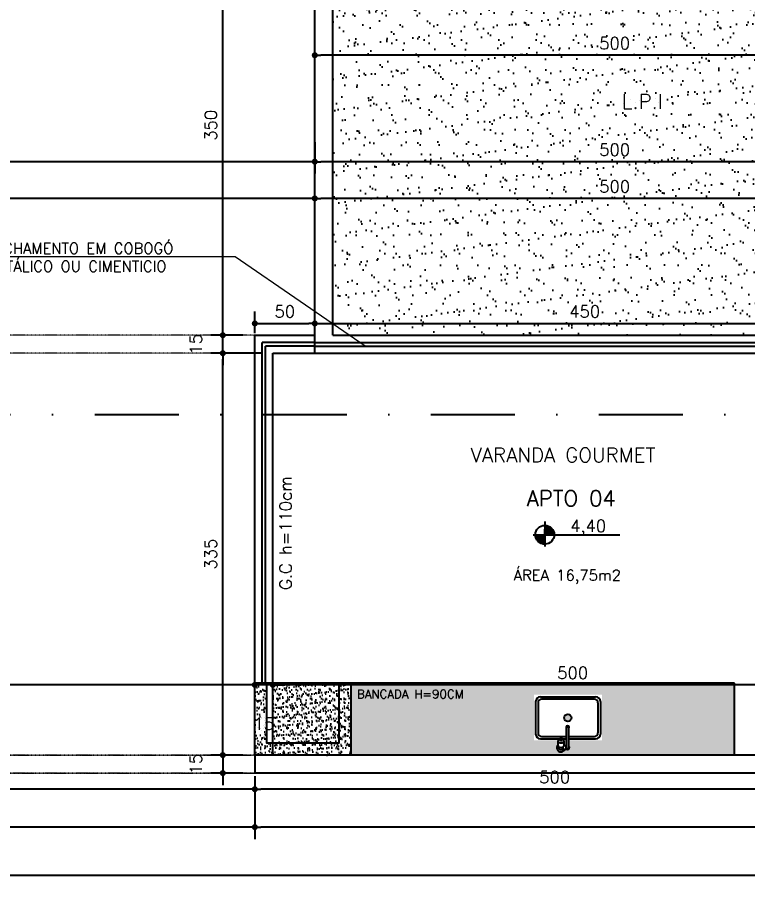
# Model space of a CAD drawing. Header units: inches. Extents: x 580771 to 672494, y 7715997 to 7829530.
# Drawn here: x 652635 to 653244, y 7723197 to 7723923 of the extents above; entities that cross this region are included whole.
import ezdxf

# ---------------------------------------------------------------- set-up
doc = ezdxf.new("R2010")
doc.units = ezdxf.units.IN
doc.header["$MEASUREMENT"] = 0
doc.header["$PDMODE"] = 2
doc.linetypes.add('DASHDOTX2', pattern=[2, 1, -0.5, 0, -0.5])
for name, color, linetype in [('02', 2, 'Continuous'), ('04', 4, 'Continuous'), ('1-ARQ-2', 2, 'Continuous'), ('COZINHA', 2, 'Continuous'), ('Layer3', 3, 'Continuous'), ('NIVEL', 2, 'Continuous'), ('P01', 1, 'Continuous'), ('P02', 2, 'Continuous'), ('parede', 6, 'Continuous'), ('PAVTO1-ESCADA', 1, 'Continuous')]:
    doc.layers.add(name, color=color, linetype=linetype)
doc.layers.add('LINHAS FINAS', color=1, linetype='Continuous', lineweight=9)
doc.layers.add('MURO', color=3, linetype='Continuous', lineweight=0)
doc.styles.add('R80E50', font='romans.shx', dxfattribs={"height": 10})
doc.styles.add('ROMANS', font='romans', dxfattribs={"height": 0.2})
doc.dimstyles.new('ARQ50', dxfattribs={"dimscale": 50, "dimtxt": 10, "dimasz": 0.1, "dimexe": 0.2, "dimexo": 0.2, "dimgap": 0.1, "dimtad": 1, "dimdec": 0, "dimzin": 12, "dimdsep": 46, "dimtxsty": 'R80E50', "dimblk1": 'DOT', "dimblk2": 'DOT', "dimsah": 1, "dimcen": 0.4, "dimclrd": 15, "dimclre": 15, "dimclrt": 3, "dimadec": 0, "dimazin": 0, "dimtfac": 1, "dimtdec": 0, "dimtmove": 2, "dimatfit": 3, "dimldrblk": 'DOT', "dimfxl": 0.2, "dimtolj": 1, "dimtzin": 12, "dimarcsym": 0})

# ---------------------------------------------------------------- blocks, each defined once
blk = doc.blocks.new('COZINHA-D-G-PL')
at = {"layer": 'COZINHA', "color": 2, "linetype": 'Continuous'}
for p, q in [((19.24, 16.99), (65.24, 16.99)), ((19.24, -18.01), (35.69, -18.01)), ((37.18, -18.01), (40.94, -18.01)), ((37.18, -18.01), (40.94, -18.01)), ((42.94, -18.01), (65.24, -18.01))]:
    blk.add_line(p, q, dxfattribs=at)
at = {"layer": 'COZINHA', "color": 1, "linetype": 'Continuous'}
for p, q in [((64.24, 14.99), (20.24, 14.99)), ((17.24, 11.99), (17.24, -13.01)), ((67.24, 11.99), (67.24, -13.01)), ((40.94, -25.42), (40.94, -8.42)), ((42.94, -25.42), (42.94, -8.42)), ((20.24, -16.01), (40.94, -16.01)), ((33.94, -23.45), (33.94, -19.69)), ((38.94, -23.45), (38.94, -19.69)), ((42.94, -16.01), (64.24, -16.01)), ((34.69, -25.42), (34.69, -24.72)), ((41.94, -26.92), (37.58, -26.92)), ((38.19, -25.42), (38.19, -24.72)), ((40.94, -23.92), (38.85, -23.92))]:
    blk.add_line(p, q, dxfattribs=at)
at = {"layer": 'COZINHA', "color": 2}
for p, q in [((15.24, 12.99), (15.24, -14.01)), ((69.24, 12.99), (69.24, -14.01))]:
    blk.add_line(p, q, dxfattribs=at)
at = {"layer": 'COZINHA', "color": 1, "linetype": 'Continuous'}
for points in [[(38.94, -19.69, 0.133256), (38.76, -19.05, 0.106756), (38.2, -18.44, 0.082828), (37.43, -18.07, 0.071352), (36.44, -17.93, 0.071352), (35.45, -18.07, 0.082828), (34.67, -18.44, 0.106756), (34.11, -19.05, 0.133256), (33.94, -19.69, 0.133256), (34.11, -20.34, 0.106756), (34.67, -20.94, 0.082828), (35.45, -21.32, 0.071352), (36.44, -21.46, 0.071352), (37.43, -21.32, 0.082828), (38.2, -20.94, 0.106756), (38.76, -20.34, 0.133256)], [(35.69, -18.94, 0.133256), (35.74, -19.14, 0.106756), (35.91, -19.32, 0.082828), (36.14, -19.43, 0.071352), (36.44, -19.47, 0.071352), (36.73, -19.43, 0.082828), (36.97, -19.32, 0.106756), (37.13, -19.14, 0.133256), (37.19, -18.94, 0.133256), (37.13, -18.75, 0.106756), (36.97, -18.57, 0.082828), (36.73, -18.46, 0.071352), (36.44, -18.41, 0.071352), (36.14, -18.46, 0.082828), (35.91, -18.57, 0.106756), (35.74, -18.75, 0.133256)]]:
    blk.add_lwpolyline(points, format="xyb", close=True, dxfattribs=at)
blk.add_lwpolyline([(33.94, -23.45, 0.133256), (34.11, -24.1, 0.106756), (34.67, -24.7, 0.082828), (35.45, -25.08, 0.071352), (36.44, -25.22, 0.071352), (37.43, -25.08, 0.082828), (38.2, -24.7, 0.106756), (38.76, -24.1, 0.133256), (38.94, -23.45, 0.133256)], format="xyb", dxfattribs=at)
blk.add_circle((42.04, -0.51), 3, dxfattribs=at)
at = {"layer": 'COZINHA', "color": 2}
for centre, start, end in [((19.24, 12.99), 90, 180), ((65.24, 12.99), 0, 90), ((19.24, -14.01), 180, 270), ((65.24, -14.01), 270, 0)]:
    blk.add_arc(centre, 4, start, end, dxfattribs=at)
at = {"layer": 'COZINHA', "color": 1, "linetype": 'Continuous'}
for centre, radius, start, end in [((20.24, 11.99), 3, 90, 180), ((64.24, 11.99), 3, 360, 90), ((41.94, -8.42), 1.25, 323.1301, 216.8699), ((20.24, -13.01), 3, 180, 270), ((41.94, -8.42), 1, 0.00012, 180.00012), ((64.24, -13.01), 3, 270, 360), ((36.44, -25.42), 3.5, 135.58469, 334.62307), ((36.44, -25.42), 1.75, 180, 294.61998), ((37.58, -27.92), 1, 90, 114.61998), ((36.44, -25.42), 1.75, 301.00272, 360), ((36.44, -25.42), 3.5, 25.37693, 44.41531), ((41.94, -25.42), 1.5, 131.81031, 48.18969), ((41.94, -25.42), 1, 180.00021, 0.00021)]:
    blk.add_arc(centre, radius, start, end, dxfattribs=at)
blk = doc.blocks.new('*X31')
at = {"color": 0}
for p, q in [((-1683, 3892), (-1680, 3892)), ((-1683, 3891), (-1680, 3891)), ((-1683, 3890), (-1680, 3890)), ((-1683, 3889), (-1680, 3889)), ((-1683, 3882), (-1683, 3888)), ((-1683, 3888), (-1680, 3888)), ((-1682, 3882), (-1682, 3888)), ((-1681, 3882), (-1681, 3888)), ((-1680, 3888), (-1680, 3892.3)), ((-1680, 3882), (-1680, 3888)), ((-1680, 3888), (-1674, 3888)), ((-1680, 3887), (-1674, 3887)), ((-1679, 3888), (-1679, 3892)), ((-1678, 3888), (-1678, 3891.6)), ((-1677, 3888), (-1677, 3891.1)), ((-1676, 3888), (-1676, 3890.4)), ((-1675, 3888), (-1675, 3889.6)), ((-1674, 3888), (-1674, 3888.6)), ((-1674, 3882), (-1674, 3888)), ((-1674, 3888), (-1673.5, 3888)), ((-1673, 3882), (-1673, 3887.2)), ((-1695, 3880), (-1692, 3880)), ((-1694.9, 3879), (-1692, 3879)), ((-1694.7, 3878), (-1692, 3878)), ((-1694.5, 3877), (-1692, 3877)), ((-1694.1, 3876), (-1692, 3876)), ((-1694, 3875.8), (-1694, 3876)), ((-1693, 3874), (-1693, 3876)), ((-1692, 3876), (-1692, 3880.7)), ((-1692, 3872.7), (-1692, 3876)), ((-1692, 3876), (-1686, 3876)), ((-1691, 3876), (-1691, 3880.7)), ((-1690, 3876), (-1690, 3880.7)), ((-1689, 3876), (-1689, 3880.7)), ((-1688, 3876), (-1688, 3880.7)), ((-1687, 3876), (-1687, 3880.7)), ((-1686, 3876), (-1686, 3880.7)), ((-1686, 3880), (-1683, 3880)), ((-1686, 3879), (-1683, 3879)), ((-1686, 3878), (-1683, 3878)), ((-1686, 3877), (-1683, 3877)), ((-1686, 3870), (-1686, 3876)), ((-1686, 3876), (-1683, 3876)), ((-1685, 3870), (-1685, 3876)), ((-1684, 3870), (-1684, 3876)), ((-1683, 3882), (-1680, 3882)), ((-1683, 3881), (-1680, 3881)), ((-1680, 3886), (-1674, 3886)), ((-1680, 3885), (-1674, 3885)), ((-1680, 3884), (-1674, 3884)), ((-1680, 3883), (-1674, 3883)), ((-1680, 3880.7), (-1680, 3882)), ((-1680, 3882), (-1674, 3882)), ((-1679, 3880.7), (-1679, 3882)), ((-1678, 3880.7), (-1678, 3882)), ((-1677, 3880.7), (-1677, 3882)), ((-1676, 3880.7), (-1676, 3882)), ((-1675, 3880.7), (-1675, 3882)), ((-1674, 3880.7), (-1674, 3882)), ((-1674, 3882), (-1671.1, 3882)), ((-1674, 3881), (-1671.1, 3881)), ((-1672, 3882), (-1672, 3885.4)), ((-1692, 3875), (-1686, 3875)), ((-1692, 3874), (-1686, 3874)), ((-1692, 3873), (-1686, 3873)), ((-1691.3, 3872), (-1686, 3872)), ((-1690.1, 3871), (-1686, 3871)), ((-1688.5, 3870), (-1686, 3870)), ((-1688, 3869.8), (-1688, 3870)), ((-1687, 3869.4), (-1687, 3870)), ((-1686, 3869.1), (-1686, 3870)), ((-1686, 3870), (-1683, 3870)), ((-1685.8, 3869), (-1683, 3869))]:
    blk.add_line(p, q, dxfattribs=at)
blk = doc.blocks.new('_DOT')
at = {"color": 0, "linetype": 'ByBlock'}
blk.add_line((-0.5, 0), (-1, 0), dxfattribs=at)
at = {"color": 0, "linetype": 'ByBlock', "const_width": 0.5}
blk.add_lwpolyline([(-0.25, 0, 1), (0.25, 0, 1)], format="xyb", close=True, dxfattribs=at)
blk = doc.blocks.new('*D947')
at = {"layer": 'Defpoints', "color": 0, "transparency": 16777216}
for p in [(653382.74, 7723775.81), (652882.74, 7723771.72), (652882.74, 7723765.45)]:
    blk.add_point(p, dxfattribs=at)
at = {"layer": 'NIVEL', "color": 15, "lineweight": -2, "transparency": 16777216}
for p, q in [((652882.74, 7723775.45), (652882.74, 7723781.72)), ((653377.74, 7723771.72), (652887.74, 7723771.72)), ((653382.74, 7723765.81), (653382.74, 7723761.72))]:
    blk.add_line(p, q, dxfattribs=at)
at = {"layer": 'NIVEL', "color": 15, "lineweight": -2, "transparency": 16777216, "xscale": 5, "yscale": 5, "zscale": 5, "rotation": 180}
blk.add_blockref('_DOT', (652882.74, 7723771.72), dxfattribs=at)
at = {"layer": 'NIVEL', "color": 15, "lineweight": -2, "transparency": 16777216, "xscale": 5, "yscale": 5, "zscale": 5}
blk.add_blockref('_DOT', (653382.74, 7723771.72), dxfattribs=at)
at = {"layer": 'NIVEL', "color": 3, "transparency": 16777216, "insert": (653132.74, 7723781.72), "char_height": 10, "attachment_point": 5, "style": 'R80E50'}
blk.add_mtext('\\A1;500', dxfattribs=at)
blk = doc.blocks.new('*D948')
at = {"layer": 'Defpoints', "color": 0, "transparency": 16777216}
for p in [(652285, 7723771.72), (652285, 7723771.72), (652882.74, 7723765.45)]:
    blk.add_point(p, dxfattribs=at)
at = {"layer": 'NIVEL', "color": 15, "lineweight": -2, "transparency": 16777216}
for p, q in [((652882.74, 7723775.45), (652882.74, 7723781.72)), ((652877.74, 7723771.72), (652290, 7723771.72))]:
    blk.add_line(p, q, dxfattribs=at)
at = {"layer": 'NIVEL', "color": 15, "lineweight": -2, "transparency": 16777216, "xscale": 5, "yscale": 5, "zscale": 5, "rotation": 180}
blk.add_blockref('_DOT', (652285, 7723771.72), dxfattribs=at)
at = {"layer": 'NIVEL', "color": 15, "lineweight": -2, "transparency": 16777216, "xscale": 5, "yscale": 5, "zscale": 5}
blk.add_blockref('_DOT', (652882.74, 7723771.72), dxfattribs=at)
at = {"layer": 'NIVEL', "color": 3, "transparency": 16777216, "insert": (652583.87, 7723781.72), "char_height": 10, "attachment_point": 5, "style": 'R80E50'}
blk.add_mtext('\\A1;598', dxfattribs=at)
blk = doc.blocks.new('*D968')
at = {"layer": 'Defpoints', "color": 0, "transparency": 16777216}
for p in [(652882.74, 7723828.52), (652882.74, 7723802.37), (653382.74, 7723800.2)]:
    blk.add_point(p, dxfattribs=at)
at = {"layer": 'NIVEL', "color": 15, "lineweight": -2, "transparency": 16777216}
for p, q in [((652882.74, 7723818.52), (652882.74, 7723792.37)), ((653382.74, 7723810.2), (653382.74, 7723812.37)), ((653377.74, 7723802.37), (652887.74, 7723802.37))]:
    blk.add_line(p, q, dxfattribs=at)
at = {"layer": 'NIVEL', "color": 15, "lineweight": -2, "transparency": 16777216, "xscale": 5, "yscale": 5, "zscale": 5, "rotation": 180}
blk.add_blockref('_DOT', (652882.74, 7723802.37), dxfattribs=at)
at = {"layer": 'NIVEL', "color": 15, "lineweight": -2, "transparency": 16777216, "xscale": 5, "yscale": 5, "zscale": 5}
blk.add_blockref('_DOT', (653382.74, 7723802.37), dxfattribs=at)
at = {"layer": 'NIVEL', "color": 3, "transparency": 16777216, "insert": (653132.74, 7723812.37), "char_height": 10, "attachment_point": 5, "style": 'R80E50'}
blk.add_mtext('\\A1;500', dxfattribs=at)
blk = doc.blocks.new('*D969')
at = {"layer": 'Defpoints', "color": 0, "transparency": 16777216}
for p in [(652266.9, 7723893.45), (652882.74, 7723828.52), (652266.9, 7723802.37)]:
    blk.add_point(p, dxfattribs=at)
at = {"layer": 'NIVEL', "color": 15, "lineweight": -2, "transparency": 16777216}
for p, q in [((652266.9, 7723883.45), (652266.9, 7723792.37)), ((652882.74, 7723818.52), (652882.74, 7723792.37)), ((652877.74, 7723802.37), (652271.9, 7723802.37))]:
    blk.add_line(p, q, dxfattribs=at)
at = {"layer": 'NIVEL', "color": 15, "lineweight": -2, "transparency": 16777216, "xscale": 5, "yscale": 5, "zscale": 5, "rotation": 180}
blk.add_blockref('_DOT', (652266.9, 7723802.37), dxfattribs=at)
at = {"layer": 'NIVEL', "color": 15, "lineweight": -2, "transparency": 16777216, "xscale": 5, "yscale": 5, "zscale": 5}
blk.add_blockref('_DOT', (652882.74, 7723802.37), dxfattribs=at)
at = {"layer": 'NIVEL', "color": 3, "transparency": 16777216, "insert": (652574.82, 7723812.37), "char_height": 10, "attachment_point": 5, "style": 'R80E50'}
blk.add_mtext('\\A1;616', dxfattribs=at)
blk = doc.blocks.new('*D973')
at = {"layer": 'Defpoints', "color": 0, "transparency": 16777216}
for p in [(652882.74, 7723891.08), (652882.74, 7723882.04), (653382.74, 7723847.48)]:
    blk.add_point(p, dxfattribs=at)
at = {"layer": 'NIVEL', "color": 15, "lineweight": -2, "transparency": 16777216}
for p, q in [((652882.74, 7723892.04), (652882.74, 7723901.08)), ((653382.74, 7723857.48), (653382.74, 7723901.08)), ((653377.74, 7723891.08), (652887.74, 7723891.08))]:
    blk.add_line(p, q, dxfattribs=at)
at = {"layer": 'NIVEL', "color": 15, "lineweight": -2, "transparency": 16777216, "xscale": 5, "yscale": 5, "zscale": 5, "rotation": 180}
blk.add_blockref('_DOT', (652882.74, 7723891.08), dxfattribs=at)
at = {"layer": 'NIVEL', "color": 15, "lineweight": -2, "transparency": 16777216, "xscale": 5, "yscale": 5, "zscale": 5}
blk.add_blockref('_DOT', (653382.74, 7723891.08), dxfattribs=at)
at = {"layer": 'NIVEL', "color": 3, "transparency": 16777216, "insert": (653132.74, 7723901.08), "char_height": 10, "attachment_point": 5, "style": 'R80E50'}
blk.add_mtext('\\A1;500', dxfattribs=at)
blk = doc.blocks.new('*D986')
at = {"layer": 'Defpoints', "color": 0, "transparency": 16777216}
for p in [(653332.74, 7723307.68), (652832.74, 7723292.68), (652832.74, 7723279.22)]:
    blk.add_point(p, dxfattribs=at)
at = {"layer": 'NIVEL', "color": 15, "lineweight": -2, "transparency": 16777216}
for p, q in [((653332.74, 7723297.68), (653332.74, 7723269.22)), ((652832.74, 7723282.68), (652832.74, 7723269.22)), ((653327.74, 7723279.22), (652837.74, 7723279.22))]:
    blk.add_line(p, q, dxfattribs=at)
at = {"layer": 'NIVEL', "color": 15, "lineweight": -2, "transparency": 16777216, "xscale": 5, "yscale": 5, "zscale": 5, "rotation": 180}
blk.add_blockref('_DOT', (652832.74, 7723279.22), dxfattribs=at)
at = {"layer": 'NIVEL', "color": 15, "lineweight": -2, "transparency": 16777216, "xscale": 5, "yscale": 5, "zscale": 5}
blk.add_blockref('_DOT', (653332.74, 7723279.22), dxfattribs=at)
at = {"layer": 'NIVEL', "color": 3, "transparency": 16777216, "insert": (653082.74, 7723289.22), "char_height": 10, "attachment_point": 5, "style": 'R80E50'}
blk.add_mtext('\\A1;500', dxfattribs=at)
blk = doc.blocks.new('*D987')
at = {"layer": 'Defpoints', "color": 0, "transparency": 16777216}
for p in [(652356.25, 7723292.68), (652832.74, 7723292.68), (652356.25, 7723279.22)]:
    blk.add_point(p, dxfattribs=at)
at = {"layer": 'NIVEL', "color": 15, "lineweight": -2, "transparency": 16777216}
for p, q in [((652356.25, 7723282.68), (652356.25, 7723269.22)), ((652827.74, 7723279.22), (652361.25, 7723279.22)), ((652832.74, 7723282.68), (652832.74, 7723269.22))]:
    blk.add_line(p, q, dxfattribs=at)
at = {"layer": 'NIVEL', "color": 15, "lineweight": -2, "transparency": 16777216, "xscale": 5, "yscale": 5, "zscale": 5, "rotation": 180}
blk.add_blockref('_DOT', (652356.25, 7723279.22), dxfattribs=at)
at = {"layer": 'NIVEL', "color": 15, "lineweight": -2, "transparency": 16777216, "xscale": 5, "yscale": 5, "zscale": 5}
blk.add_blockref('_DOT', (652832.74, 7723279.22), dxfattribs=at)
at = {"layer": 'NIVEL', "color": 3, "transparency": 16777216, "insert": (652594.49, 7723289.22), "char_height": 10, "attachment_point": 5, "style": 'R80E50'}
blk.add_mtext('\\A1;476', dxfattribs=at)
blk = doc.blocks.new('*D990')
at = {"layer": 'Defpoints', "color": 0, "transparency": 16777216}
for p in [(652832.74, 7723300.18), (656007.74, 7723292.68), (652832.74, 7723247.63)]:
    blk.add_point(p, dxfattribs=at)
at = {"layer": 'NIVEL', "color": 15, "lineweight": -2, "transparency": 16777216}
for p, q in [((652832.74, 7723290.18), (652832.74, 7723237.63)), ((656007.74, 7723282.68), (656007.74, 7723237.63)), ((656002.74, 7723247.63), (652837.74, 7723247.63))]:
    blk.add_line(p, q, dxfattribs=at)
at = {"layer": 'NIVEL', "color": 15, "lineweight": -2, "transparency": 16777216, "xscale": 5, "yscale": 5, "zscale": 5, "rotation": 180}
blk.add_blockref('_DOT', (652832.74, 7723247.63), dxfattribs=at)
at = {"layer": 'NIVEL', "color": 15, "lineweight": -2, "transparency": 16777216, "xscale": 5, "yscale": 5, "zscale": 5}
blk.add_blockref('_DOT', (656007.74, 7723247.63), dxfattribs=at)
at = {"layer": 'NIVEL', "color": 3, "transparency": 16777216, "insert": (654420.24, 7723257.63), "char_height": 10, "attachment_point": 5, "style": 'R80E50'}
blk.add_mtext('\\A1;3175', dxfattribs=at)
blk = doc.blocks.new('*D991')
at = {"layer": 'Defpoints', "color": 0, "transparency": 16777216}
for p in [(652832.74, 7723300.18), (652356.25, 7723292.68), (652356.25, 7723247.63)]:
    blk.add_point(p, dxfattribs=at)
at = {"layer": 'NIVEL', "color": 15, "lineweight": -2, "transparency": 16777216}
for p, q in [((652832.74, 7723290.18), (652832.74, 7723237.63)), ((652356.25, 7723282.68), (652356.25, 7723237.63)), ((652827.74, 7723247.63), (652361.25, 7723247.63))]:
    blk.add_line(p, q, dxfattribs=at)
at = {"layer": 'NIVEL', "color": 15, "lineweight": -2, "transparency": 16777216, "xscale": 5, "yscale": 5, "zscale": 5, "rotation": 180}
blk.add_blockref('_DOT', (652356.25, 7723247.63), dxfattribs=at)
at = {"layer": 'NIVEL', "color": 15, "lineweight": -2, "transparency": 16777216, "xscale": 5, "yscale": 5, "zscale": 5}
blk.add_blockref('_DOT', (652832.74, 7723247.63), dxfattribs=at)
at = {"layer": 'NIVEL', "color": 3, "transparency": 16777216, "insert": (652594.49, 7723257.63), "char_height": 10, "attachment_point": 5, "style": 'R80E50'}
blk.add_mtext('\\A1;476', dxfattribs=at)
blk = doc.blocks.new('*D831')
at = {"layer": 'Defpoints', "color": 0, "transparency": 16777216}
for p in [(652847.74, 7723367.68), (652847.74, 7723366.17), (653347.74, 7723357.68)]:
    blk.add_point(p, dxfattribs=at)
at = {"layer": 'NIVEL', "color": 15, "lineweight": -2, "transparency": 16777216}
for p, q in [((653347.74, 7723367.68), (653347.74, 7723376.17)), ((653342.74, 7723366.17), (652852.74, 7723366.17)), ((652847.74, 7723357.68), (652847.74, 7723356.17))]:
    blk.add_line(p, q, dxfattribs=at)
at = {"layer": 'NIVEL', "color": 15, "lineweight": -2, "transparency": 16777216, "xscale": 5, "yscale": 5, "zscale": 5, "rotation": 180}
blk.add_blockref('_DOT', (652847.74, 7723366.17), dxfattribs=at)
at = {"layer": 'NIVEL', "color": 15, "lineweight": -2, "transparency": 16777216, "xscale": 5, "yscale": 5, "zscale": 5}
blk.add_blockref('_DOT', (653347.74, 7723366.17), dxfattribs=at)
at = {"layer": 'NIVEL', "color": 3, "transparency": 16777216, "insert": (653097.74, 7723376.17), "char_height": 10, "attachment_point": 5, "style": 'R80E50'}
blk.add_mtext('\\A1;500', dxfattribs=at)
blk = doc.blocks.new('*D832')
at = {"layer": 'Defpoints', "color": 0, "transparency": 16777216}
for p in [(652832.74, 7723367.68), (652832.74, 7723366.17), (652847.74, 7723367.68)]:
    blk.add_point(p, dxfattribs=at)
at = {"layer": 'NIVEL', "color": 15, "lineweight": -2, "transparency": 16777216}
for p, q in [((652827.74, 7723366.17), (652822.74, 7723366.17)), ((652847.74, 7723366.17), (652832.74, 7723366.17)), ((652852.74, 7723366.17), (652857.74, 7723366.17)), ((652832.74, 7723357.68), (652832.74, 7723356.17)), ((652847.74, 7723357.68), (652847.74, 7723356.17))]:
    blk.add_line(p, q, dxfattribs=at)
at = {"layer": 'NIVEL', "color": 15, "lineweight": -2, "transparency": 16777216, "xscale": 5, "yscale": 5, "zscale": 5}
blk.add_blockref('_DOT', (652832.74, 7723366.17), dxfattribs=at)
at = {"layer": 'NIVEL', "color": 15, "lineweight": -2, "transparency": 16777216, "xscale": 5, "yscale": 5, "zscale": 5, "rotation": 180}
blk.add_blockref('_DOT', (652847.74, 7723366.17), dxfattribs=at)
at = {"layer": 'NIVEL', "color": 3, "transparency": 16777216, "insert": (652840.24, 7723333.67), "char_height": 10, "attachment_point": 5, "style": 'R80E50'}
blk.add_mtext('\\A1;15', dxfattribs=at)
blk = doc.blocks.new('*D833')
at = {"layer": 'Defpoints', "color": 0, "transparency": 16777216}
for p in [(652356.25, 7723366.17), (652832.74, 7723367.68), (652356.25, 7723292.68)]:
    blk.add_point(p, dxfattribs=at)
at = {"layer": 'NIVEL', "color": 15, "lineweight": -2, "transparency": 16777216}
for p, q in [((652356.25, 7723302.68), (652356.25, 7723376.17)), ((652827.74, 7723366.17), (652361.25, 7723366.17)), ((652832.74, 7723357.68), (652832.74, 7723356.17))]:
    blk.add_line(p, q, dxfattribs=at)
at = {"layer": 'NIVEL', "color": 15, "lineweight": -2, "transparency": 16777216, "xscale": 5, "yscale": 5, "zscale": 5, "rotation": 180}
blk.add_blockref('_DOT', (652356.25, 7723366.17), dxfattribs=at)
at = {"layer": 'NIVEL', "color": 15, "lineweight": -2, "transparency": 16777216, "xscale": 5, "yscale": 5, "zscale": 5}
blk.add_blockref('_DOT', (652832.74, 7723366.17), dxfattribs=at)
at = {"layer": 'NIVEL', "color": 3, "transparency": 16777216, "insert": (652594.49, 7723376.17), "char_height": 10, "attachment_point": 5, "style": 'R80E50'}
blk.add_mtext('\\A1;476', dxfattribs=at)
blk = doc.blocks.new('*D834')
at = {"layer": 'Defpoints', "color": 0, "transparency": 16777216}
for p in [(652882.74, 7723667.48), (652832.74, 7723649.33), (652882.74, 7723649.33)]:
    blk.add_point(p, dxfattribs=at)
at = {"layer": 'NIVEL', "color": 15, "lineweight": -2, "transparency": 16777216}
for p, q in [((652832.74, 7723659.33), (652832.74, 7723677.48)), ((652882.74, 7723659.33), (652882.74, 7723677.48)), ((652837.74, 7723667.48), (652877.74, 7723667.48))]:
    blk.add_line(p, q, dxfattribs=at)
at = {"layer": 'NIVEL', "color": 15, "lineweight": -2, "transparency": 16777216, "xscale": 5, "yscale": 5, "zscale": 5, "rotation": 180}
blk.add_blockref('_DOT', (652832.74, 7723667.48), dxfattribs=at)
at = {"layer": 'NIVEL', "color": 15, "lineweight": -2, "transparency": 16777216, "xscale": 5, "yscale": 5, "zscale": 5}
blk.add_blockref('_DOT', (652882.74, 7723667.48), dxfattribs=at)
at = {"layer": 'NIVEL', "color": 3, "transparency": 16777216, "insert": (652857.74, 7723677.48), "char_height": 10, "attachment_point": 5, "style": 'R80E50'}
blk.add_mtext('\\A1;50', dxfattribs=at)
blk = doc.blocks.new('*D835')
at = {"layer": 'Defpoints', "color": 0, "transparency": 16777216}
for p in [(653332.74, 7723667.48), (652882.74, 7723649.33), (653332.74, 7723643.33)]:
    blk.add_point(p, dxfattribs=at)
at = {"layer": 'NIVEL', "color": 15, "lineweight": -2, "transparency": 16777216}
for p, q in [((652882.74, 7723659.33), (652882.74, 7723677.48)), ((653332.74, 7723653.33), (653332.74, 7723677.48)), ((652887.74, 7723667.48), (653327.74, 7723667.48))]:
    blk.add_line(p, q, dxfattribs=at)
at = {"layer": 'NIVEL', "color": 15, "lineweight": -2, "transparency": 16777216, "xscale": 5, "yscale": 5, "zscale": 5, "rotation": 180}
blk.add_blockref('_DOT', (652882.74, 7723667.48), dxfattribs=at)
at = {"layer": 'NIVEL', "color": 15, "lineweight": -2, "transparency": 16777216, "xscale": 5, "yscale": 5, "zscale": 5}
blk.add_blockref('_DOT', (653332.74, 7723667.48), dxfattribs=at)
at = {"layer": 'NIVEL', "color": 3, "transparency": 16777216, "insert": (653107.74, 7723677.48), "char_height": 10, "attachment_point": 5, "style": 'R80E50'}
blk.add_mtext('\\A1;450', dxfattribs=at)
blk = doc.blocks.new('*D916')
at = {"layer": 'Defpoints', "color": 0, "transparency": 16777216}
for p in [(652832.74, 7723307.68), (652806.05, 7723292.68), (652832.74, 7723292.68)]:
    blk.add_point(p, dxfattribs=at)
at = {"layer": 'NIVEL', "color": 15, "lineweight": -2, "transparency": 16777216}
for p, q in [((652806.05, 7723312.68), (652806.05, 7723317.68)), ((652822.74, 7723307.68), (652796.05, 7723307.68)), ((652806.05, 7723307.68), (652806.05, 7723292.68)), ((652822.74, 7723292.68), (652796.05, 7723292.68)), ((652806.05, 7723287.68), (652806.05, 7723282.68))]:
    blk.add_line(p, q, dxfattribs=at)
at = {"layer": 'NIVEL', "color": 15, "lineweight": -2, "transparency": 16777216, "xscale": 5, "yscale": 5, "zscale": 5}
for p, rotation in [((652806.05, 7723307.68), 270), ((652806.05, 7723292.68), 90)]:
    blk.add_blockref('_DOT', p, dxfattribs=dict(at, rotation=rotation))
at = {"layer": 'NIVEL', "color": 3, "transparency": 16777216, "insert": (652783.55, 7723300.18), "char_height": 10, "attachment_point": 5, "rotation": 90, "style": 'R80E50'}
blk.add_mtext('\\A1;15', dxfattribs=at)
blk = doc.blocks.new('*D917')
at = {"layer": 'Defpoints', "color": 0, "transparency": 16777216}
for p in [(652806.05, 7723642.68), (652847.74, 7723642.68), (652832.74, 7723307.68)]:
    blk.add_point(p, dxfattribs=at)
at = {"layer": 'NIVEL', "color": 15, "lineweight": -2, "transparency": 16777216}
for p, q in [((652837.74, 7723642.68), (652796.05, 7723642.68)), ((652806.05, 7723312.68), (652806.05, 7723637.68)), ((652822.74, 7723307.68), (652796.05, 7723307.68))]:
    blk.add_line(p, q, dxfattribs=at)
at = {"layer": 'NIVEL', "color": 15, "lineweight": -2, "transparency": 16777216, "xscale": 5, "yscale": 5, "zscale": 5}
for p, rotation in [((652806.05, 7723642.68), 90), ((652806.05, 7723307.68), 270)]:
    blk.add_blockref('_DOT', p, dxfattribs=dict(at, rotation=rotation))
at = {"layer": 'NIVEL', "color": 3, "transparency": 16777216, "insert": (652796.05, 7723475.18), "char_height": 10, "attachment_point": 5, "rotation": 90, "style": 'R80E50'}
blk.add_mtext('\\A1;335', dxfattribs=at)
blk = doc.blocks.new('*D918')
at = {"layer": 'Defpoints', "color": 0, "transparency": 16777216}
for p in [(652806.05, 7723657.68), (652832.74, 7723657.68), (652847.74, 7723642.68)]:
    blk.add_point(p, dxfattribs=at)
at = {"layer": 'NIVEL', "color": 15, "lineweight": -2, "transparency": 16777216}
for p, q in [((652806.05, 7723662.68), (652806.05, 7723667.68)), ((652822.74, 7723657.68), (652796.05, 7723657.68)), ((652806.05, 7723642.68), (652806.05, 7723657.68)), ((652837.74, 7723642.68), (652796.05, 7723642.68)), ((652806.05, 7723637.68), (652806.05, 7723632.68))]:
    blk.add_line(p, q, dxfattribs=at)
at = {"layer": 'NIVEL', "color": 15, "lineweight": -2, "transparency": 16777216, "xscale": 5, "yscale": 5, "zscale": 5}
for p, rotation in [((652806.05, 7723657.68), 270), ((652806.05, 7723642.68), 90)]:
    blk.add_blockref('_DOT', p, dxfattribs=dict(at, rotation=rotation))
at = {"layer": 'NIVEL', "color": 3, "transparency": 16777216, "insert": (652783.55, 7723650.18), "char_height": 10, "attachment_point": 5, "rotation": 90, "style": 'R80E50'}
blk.add_mtext('\\A1;15', dxfattribs=at)
blk = doc.blocks.new('*D919')
at = {"layer": 'Defpoints', "color": 0, "transparency": 16777216}
for p in [(652806.05, 7724007.68), (652882.74, 7724007.68), (652832.74, 7723657.68)]:
    blk.add_point(p, dxfattribs=at)
at = {"layer": 'NIVEL', "color": 15, "lineweight": -2, "transparency": 16777216}
for p, q in [((652872.74, 7724007.68), (652796.05, 7724007.68)), ((652806.05, 7723662.68), (652806.05, 7724002.68)), ((652822.74, 7723657.68), (652796.05, 7723657.68))]:
    blk.add_line(p, q, dxfattribs=at)
at = {"layer": 'NIVEL', "color": 15, "lineweight": -2, "transparency": 16777216, "xscale": 5, "yscale": 5, "zscale": 5}
for p, rotation in [((652806.05, 7724007.68), 90), ((652806.05, 7723657.68), 270)]:
    blk.add_blockref('_DOT', p, dxfattribs=dict(at, rotation=rotation))
at = {"layer": 'NIVEL', "color": 3, "transparency": 16777216, "insert": (652796.05, 7723832.68), "char_height": 10, "attachment_point": 5, "rotation": 90, "style": 'R80E50'}
blk.add_mtext('\\A1;350', dxfattribs=at)
blk = doc.blocks.new('*D1001')
at = {"layer": 'Defpoints', "color": 0, "transparency": 16777216}
for p in [(652356.25, 7723292.68), (656499.08, 7723292.68), (652356.25, 7723207.19)]:
    blk.add_point(p, dxfattribs=at)
at = {"layer": 'NIVEL', "color": 15, "lineweight": -2, "transparency": 16777216}
for p, q in [((652356.25, 7723282.68), (652356.25, 7723197.19)), ((656499.08, 7723282.68), (656499.08, 7723197.19)), ((656494.08, 7723207.19), (652361.25, 7723207.19))]:
    blk.add_line(p, q, dxfattribs=at)
at = {"layer": 'NIVEL', "color": 15, "lineweight": -2, "transparency": 16777216, "xscale": 5, "yscale": 5, "zscale": 5, "rotation": 180}
blk.add_blockref('_DOT', (652356.25, 7723207.19), dxfattribs=at)
at = {"layer": 'NIVEL', "color": 15, "lineweight": -2, "transparency": 16777216, "xscale": 5, "yscale": 5, "zscale": 5}
blk.add_blockref('_DOT', (656499.08, 7723207.19), dxfattribs=at)
at = {"layer": 'NIVEL', "color": 3, "transparency": 16777216, "insert": (654427.66, 7723217.19), "char_height": 10, "attachment_point": 5, "style": 'R80E50'}
blk.add_mtext('\\A1;4143', dxfattribs=at)

msp = doc.modelspace()

# ---------------------------------------------------------------- hatches: boundary and pattern name
at = {"layer": 'P01', "ltscale": 20}
h = msp.add_hatch(dxfattribs=at)
h.set_pattern_fill('AR-SAND', color=256, scale=10)
h.set_pattern_definition([(37.5, (0, -41893.46), (-0.62993358, 19.26823769), [0, -15.2, 0, -17, 0, -16.25]), (7.5, (0, -41893.46), (17.69776705, 28.22146065), [0, -8.2, 0, -13.7, 0, -5.25]), (327.5, (-12.3, -41893.46), (31.141418618, 0.056590535), [0, -5, 0, -18, 0, -23.5]), (317.5, (-12.3, -41893.46), (30.06126605, 8.77675565), [0, -2.5, 0, -11.8, 0, -13.5])])
h.paths.add_polyline_path([(653367.741, 7723992.685), (652897.741, 7723992.685), (652897.741, 7723667.216), (652911.625, 7723657.685), (653332.741, 7723657.685), (653367.741, 7723657.685)])
h.paths.add_polyline_path([(653194.812, 7723939.215), (653214.574, 7723939.215), (653214.574, 7723954.215), (653194.812, 7723954.215)], flags=24)
h.paths.add_polyline_path([(652931.836, 7723981.715), (652962.551, 7723981.715), (652962.551, 7723996.715), (652931.836, 7723996.715)], flags=9)
h.paths.add_polyline_path([(653117.384, 7723774.22), (653148.098, 7723774.22), (653148.098, 7723789.22), (653117.384, 7723789.22)], flags=24)
h.paths.add_polyline_path([(653117.384, 7723804.874), (653148.098, 7723804.874), (653148.098, 7723819.874), (653117.384, 7723819.874)], flags=24)
h.paths.add_polyline_path([(653117.384, 7723893.583), (653148.098, 7723893.583), (653148.098, 7723908.583), (653117.384, 7723908.583)], flags=24)
h.paths.add_polyline_path([(653092.384, 7723669.983), (653123.098, 7723669.983), (653123.098, 7723684.983), (653092.384, 7723684.983)], flags=24)
h.paths.add_polyline_path([(653280.976, 7723817.328), (653280.976, 7723848.042), (653265.976, 7723848.042), (653265.976, 7723817.328)], flags=24)
h.paths.add_polyline_path([(653137.929, 7723843.427), (653177.399, 7723843.427), (653177.399, 7723861.577), (653137.929, 7723861.577)], flags=24)
at = {"layer": 'PAVTO1-ESCADA'}
h = msp.add_hatch(dxfattribs=at)
h.set_pattern_fill('AR-SAND', color=256, scale=3, style=0)
h.set_pattern_definition([(37.5, (0, -41893.4593), (-0.1889800743, 5.780471307), [0, -4.56, 0, -5.1, 0, -4.875]), (7.5, (0, -41893.459), (5.309330116, 8.466438196), [0, -2.46, 0, -4.11, 0, -1.575]), (327.5, (-3.69, -41893.4593), (9.3424255853, 0.0169771606), [0, -1.5, 0, -5.4, 0, -7.05]), (317.5, (-3.69, -41893.459), (9.018379814, 2.633026695), [0, -0.75, 0, -3.54, 0, -4.05])])
h.paths.add_polyline_path([(652912.741, 7723367.685), (652902.741, 7723367.685), (652902.741, 7723317.685), (652847.741, 7723317.685), (652847.741, 7723307.685), (652912.741, 7723307.685)])
h.paths.add_polyline_path([(652902.741, 7723367.685), (652847.741, 7723367.685), (652847.741, 7723317.685), (652902.741, 7723317.685)])
h.paths.add_polyline_path([(652847.741, 7723317.685), (652842.741, 7723317.685), (652842.741, 7723367.685), (652832.741, 7723367.685), (652832.741, 7723307.685), (652847.741, 7723307.685)])
h.paths.add_polyline_path([(652830.36, 7723326.166), (652850.122, 7723326.166), (652850.122, 7723341.166), (652830.36, 7723341.166)], flags=9)
h = msp.add_hatch(dxfattribs=at)
h.set_pattern_fill('AR-SAND', color=256, scale=3, style=0)
h.set_pattern_definition([(37.5, (135.5477, -42593.4593), (-0.1889800743, 5.780471307), [0, -4.56, 0, -5.1, 0, -4.875]), (7.5, (135.548, -42593.459), (5.309330116, 8.466438196), [0, -2.46, 0, -4.11, 0, -1.575]), (327.5, (131.8577, -42593.4593), (9.3424255853, 0.0169771606), [0, -1.5, 0, -5.4, 0, -7.05]), (317.5, (131.858, -42593.459), (9.018379814, 2.633026695), [0, -0.75, 0, -3.54, 0, -4.05])])
h.paths.add_polyline_path([(653232.741, 7723367.685), (652912.741, 7723367.685), (652912.741, 7723307.685), (653232.741, 7723307.685)])
h.paths.add_polyline_path([(653122.273, 7723319.934), (653094.552, 7723319.934), (653094.552, 7723314.925, -0.6885003), (653093.552, 7723312.306), (653091.214, 7723312.306, -1.1816489), (653085.552, 7723316.256), (653085.552, 7723319.529, -0.0814393), (653085.618, 7723319.934), (653065.578, 7723319.934), (653065.578, 7723358.096), (653122.273, 7723358.096)], flags=16)
h.paths.add_polyline_path([(653092.552, 7723330.806, -0.999999), (653094.552, 7723330.806, -0.1535364), (653094.552, 7723330.056, 2), (653092.552, 7723330.056)], flags=0)
h.paths.add_polyline_path([(653090.658, 7723338.717, -1), (653096.658, 7723338.717, -1)], flags=0)
h.paths.add_polyline_path([(653089.042, 7723314.143, -0.0713517), (653088.052, 7723314.001, -0.0713517), (653087.061, 7723314.143, -0.0807465), (653086.302, 7723314.506), (653086.302, 7723313.806, 0.5464635), (653088.781, 7723312.216, 0.2932733), (653089.802, 7723313.806), (653089.802, 7723314.506, -0.0807465)], flags=0)
h.paths.add_polyline_path([(653088.052, 7723319.748, -0.1065266), (653087.618, 7723319.849, -0.1550104), (653087.354, 7723320.086, -0.3336379), (653087.395, 7723320.542, -0.1372587), (653087.755, 7723320.767, -0.0713517), (653088.052, 7723320.809, -0.2435166), (653088.716, 7723320.52, -0.3785755), (653088.709, 7723320.016, -0.1372587), (653088.349, 7723319.791, -0.0713517)], flags=0)
h.paths.add_polyline_path([(652916.11, 7723353.17), (653017.424, 7723353.17), (653017.424, 7723363.97), (652916.11, 7723363.97)], flags=24)

# ---------------------------------------------------------------- linework, layer by layer
at = {"layer": '04', "linetype": 'DASHDOTX2', "ltscale": 70}
msp.add_line((651298.286, 7723591.715), (656538.548, 7723591.715), dxfattribs=at)
at = {"layer": '1-ARQ-2'}
for p, q in [((653232.741, 7723367.685), (652832.741, 7723367.685)), ((653232.741, 7723307.685), (653232.741, 7723367.685))]:
    msp.add_line(p, q, dxfattribs=at)
for points in [[(652912.741, 7723367.685), (652912.741, 7723307.685), (652832.741, 7723307.685), (652832.741, 7723367.685)], [(652902.741, 7723367.685), (652902.741, 7723317.685), (652842.741, 7723317.685), (652842.741, 7723367.685)]]:
    msp.add_lwpolyline(points, dxfattribs=at)
at = {"layer": 'LINHAS FINAS', "lineweight": 5}
msp.add_lwpolyline([(652924.735, 7723648.685), (652816.428, 7723723.038), (652595.072, 7723723.038)], dxfattribs=at)
at = {"layer": 'MURO', "color": 3, "linetype": 'DASHDOTX2', "ltscale": 0.5}
for p, q in [((652832.741, 7723657.685), (652301.961, 7723657.685)), ((652832.741, 7723642.685), (652304.192, 7723642.685)), ((652832.741, 7723307.685), (652354.015, 7723307.685)), ((652369.18, 7723307.685), (652832.741, 7723307.685)), ((651460.622, 7723292.685), (652832.741, 7723292.685)), ((652832.741, 7723292.685), (652356.246, 7723292.685))]:
    msp.add_line(p, q, dxfattribs=at)
at = {"layer": 'NIVEL'}
for p, q in [((652897.741, 7723657.685), (653332.741, 7723657.685)), ((652882.741, 7723651.685), (653332.741, 7723651.685)), ((652882.741, 7723648.685), (653332.741, 7723648.685)), ((652882.741, 7723642.685), (653332.741, 7723642.685))]:
    msp.add_line(p, q, dxfattribs=at)
at = {"layer": 'NIVEL', "color": 2, "linetype": 'Continuous'}
for p, q in [((653074.426, 7723502.411), (653074.426, 7723481.658)), ((653137.131, 7723491.134), (653064.791, 7723491.134))]:
    msp.add_line(p, q, dxfattribs=at)
msp.add_circle((653074.498, 7723491.353), 7.84, dxfattribs=at)
at = {"layer": 'P01'}
for p, q in [((652832.741, 7723307.685), (652832.741, 7723657.685)), ((652832.741, 7723657.685), (652882.741, 7723657.685)), ((652847.741, 7723307.685), (652847.741, 7723642.685)), ((652847.741, 7723642.685), (652882.741, 7723642.685))]:
    msp.add_line(p, q, dxfattribs=at)
at = {"layer": 'P02'}
for p, q in [((652882.741, 7723642.685), (652882.741, 7723992.685)), ((652897.741, 7723657.685), (652897.741, 7723992.685)), ((652838.741, 7723367.685), (652838.741, 7723651.685)), ((652882.741, 7723651.685), (652838.741, 7723651.685)), ((652841.741, 7723367.685), (652841.741, 7723648.685)), ((652882.741, 7723648.685), (652841.741, 7723648.685))]:
    msp.add_line(p, q, dxfattribs=at)
at = {"layer": 'parede'}
for p, q in [((655992.741, 7723307.685), (652832.741, 7723307.685)), ((652832.741, 7723307.685), (652832.741, 7723292.685)), ((656007.741, 7723292.685), (652832.741, 7723292.685))]:
    msp.add_line(p, q, dxfattribs=at)

# ---------------------------------------------------------------- block references
at = {"layer": 'COZINHA'}
msp.add_blockref('COZINHA-D-G-PL', (653051.615, 7723339.223), dxfattribs=at)
at = {"layer": 'NIVEL', "color": 1, "linetype": 'Continuous', "xscale": 0.6533333333209157, "yscale": 0.6533333333209157, "zscale": 0.6533333333209157}
msp.add_blockref('*X31', (654174.09, 7720955.971), dxfattribs=at)

# ---------------------------------------------------------------- texts
at = {"layer": '02', "style": 'R80E50'}
for s, insert, char_height, width, attachment_point in [('FECHAMENTO EM COBOGÓ\\PMETÁLICO OU CIMENTICIO', (652608.661, 7723734.619), 9, 226.61284, 1), ('\\pt63;{\\C2;ÁREA 16,75m2}', (653048.558, 7723450.357), 9, 104.16053, 7), ('{\\C2;BANCADA H=90CM}', (652917.91, 7723354.97), 7.2, 118.54318, 7)]:
    msp.add_mtext(s, dxfattribs=dict(at, insert=insert, char_height=char_height, width=width, attachment_point=attachment_point))
at = {"layer": 'Layer3', "style": 'R80E50'}
for s, height, p in [('L.P.I', 12.1, (653138.65, 7723846.452)), ('VARANDA GOURMET', 12.1, (653012.68, 7723551.798)), ('APTO 04', 13, (653059.539, 7723515.229))]:
    msp.add_text(s, height=height, dxfattribs=at).set_placement(p)
at = {"layer": 'NIVEL', "color": 2, "linetype": 'Continuous', "style": 'ROMANS'}
msp.add_text('G.C h=110cm', height=10, rotation=90, dxfattribs=at).set_placement((652863.427, 7723445.382))
msp.add_text('4,40', height=10, dxfattribs=at).set_placement((653095.656, 7723493.658))

# ---------------------------------------------------------------- dimensions: what is measured, and where the dimension line sits
at = {"layer": 'NIVEL', "color": 4}
for base, p1, p2, picture, middle in [((652806.054, 7724007.685), (652832.741, 7723657.685), (652882.741, 7724007.685), '*D919', (652796.054, 7723832.685)), ((652806.054, 7723657.685), (652847.741, 7723642.685), (652832.741, 7723657.685), '*D918', (652783.554, 7723650.185)), ((652806.054, 7723642.685), (652832.741, 7723307.685), (652847.741, 7723642.685), '*D917', (652796.054, 7723475.185)), ((652806.054, 7723292.685), (652832.741, 7723307.685), (652832.741, 7723292.685), '*D916', (652783.554, 7723300.185))]:
    dim = msp.add_linear_dim(base=base, p1=p1, p2=p2, angle=90, dimstyle='ARQ50', dxfattribs=at)
    dim.commit()
    dim.dimension.update_dxf_attribs({"geometry": picture, "text_midpoint": middle})
for base, p1, p2, picture, middle in [((652882.741, 7723891.083), (653382.741, 7723847.478), (652882.741, 7723882.041), '*D973', (653132.741, 7723901.083)), ((652266.896, 7723802.374), (652882.741, 7723828.515), (652266.896, 7723893.446), '*D969', (652574.819, 7723812.374)), ((652882.741, 7723802.374), (653382.741, 7723800.2), (652882.741, 7723828.515), '*D968', (653132.741, 7723812.374)), ((652285, 7723771.72), (652882.741, 7723765.454), (652285, 7723771.72), '*D948', (652583.871, 7723781.72)), ((652882.741, 7723771.72), (653382.741, 7723775.812), (652882.741, 7723765.454), '*D947', (653132.741, 7723781.72)), ((652882.741, 7723667.483), (652832.741, 7723649.326), (652882.741, 7723649.326), '*D834', (652857.741, 7723677.483)), ((653332.741, 7723667.483), (652882.741, 7723649.326), (653332.741, 7723643.326), '*D835', (653107.741, 7723677.483)), ((652356.246, 7723366.166), (652832.741, 7723367.685), (652356.246, 7723292.685), '*D833', (652594.494, 7723376.166)), ((652847.741, 7723366.166), (653347.741, 7723357.685), (652847.741, 7723367.685), '*D831', (653097.741, 7723376.166)), ((652832.741, 7723366.166), (652847.741, 7723367.685), (652832.741, 7723367.685), '*D832', (652840.241, 7723333.666)), ((652832.741, 7723279.215), (653332.741, 7723307.685), (652832.741, 7723292.685), '*D986', (653082.741, 7723289.215)), ((652356.246, 7723247.63), (652832.741, 7723300.185), (652356.246, 7723292.685), '*D991', (652594.494, 7723257.63)), ((652356.246, 7723279.215), (652832.741, 7723292.685), (652356.246, 7723292.685), '*D987', (652594.494, 7723289.215)), ((652832.741, 7723247.63), (656007.741, 7723292.685), (652832.741, 7723300.185), '*D990', (654420.241, 7723257.63)), ((652356.246, 7723207.192), (656499.083, 7723292.685), (652356.246, 7723292.685), '*D1001', (654427.665, 7723217.192))]:
    dim = msp.add_linear_dim(base=base, p1=p1, p2=p2, dimstyle='ARQ50', dxfattribs=at)
    dim.commit()
    dim.dimension.update_dxf_attribs({"geometry": picture, "text_midpoint": middle})

doc.saveas('drawing.dxf')
